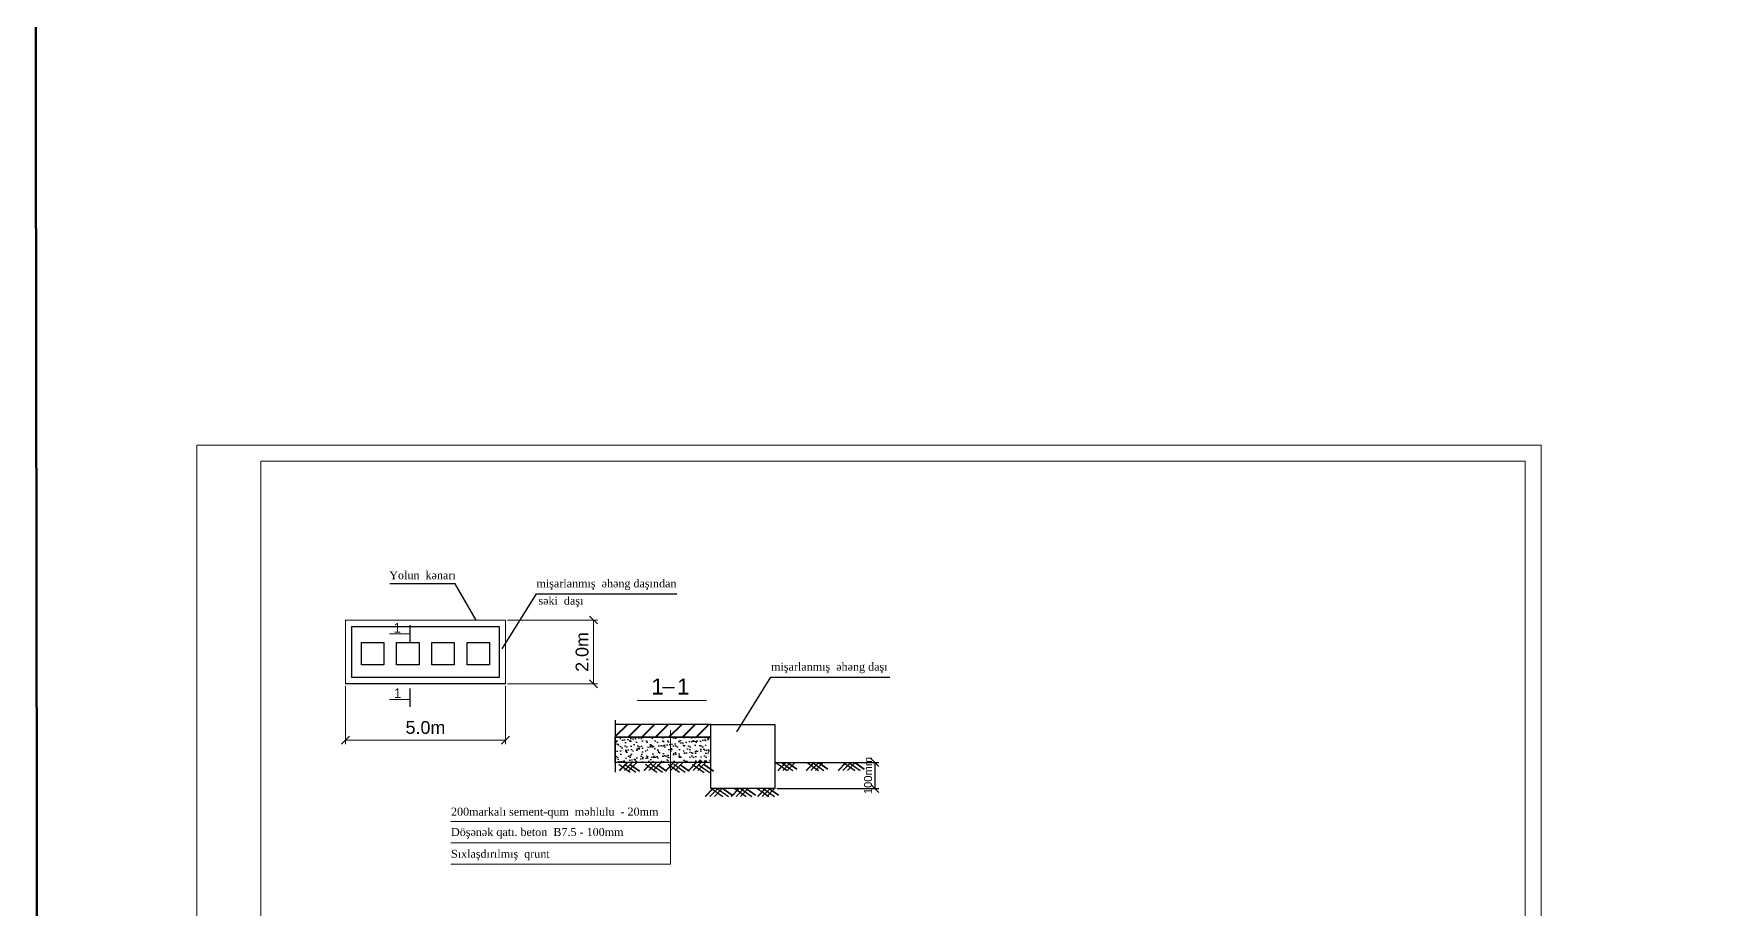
# Model space of a CAD drawing. Header units: feet. Extents: x 3381 to 683784, y 675186 to 4376258.
# Drawn here: x 680885 to 681409, y 4375282 to 4375556 of the extents above; entities that cross this region are included whole.
import ezdxf

# ---------------------------------------------------------------- set-up
doc = ezdxf.new("R2010")
doc.units = ezdxf.units.FT
doc.header["$MEASUREMENT"] = 0
doc.linetypes.add('DUZ', pattern=[0])
doc.layers.get('0').update_dxf_attribs({"linetype": 'CONTINUOUS'})
for name, color, linetype, lineweight in [('qaz xtt', 7, 'CONTINUOUS', 30), ('rabit xt', 7, 'CONTINUOUS', 13), ('yol 6m', 250, 'CONTINUOUS', 30)]:
    doc.layers.add(name, color=color, linetype=linetype, lineweight=lineweight)
doc.styles.get("Standard").update_dxf_attribs({"font": 'arial.ttf', "height": 2})

# ---------------------------------------------------------------- blocks, each defined once
blk = doc.blocks.new('_Oblique')
at = {"color": 0, "linetype": 'ByBlock', "lineweight": -2}
blk.add_line((-0.5, -0.5), (0.5, 0.5), dxfattribs=at)

msp = doc.modelspace()

# ---------------------------------------------------------------- hatches: boundary and pattern name
at = {"layer": 'yol 6m', "linetype": 'DUZ', "lineweight": 25}
h = msp.add_hatch(dxfattribs=at)
h.set_pattern_fill('JIS_RC_30', color=0, scale=0.1, style=0)
h.set_pattern_definition([(45, (561627.2968, 3908433.1233), (-2.121320344, 2.121320344), []), (45, (561627.3968, 3908433.1233), (-2.121320344, 2.121320344), []), (45, (561627.4968, 3908433.1233), (-2.121320344, 2.121320344), [])])
h.paths.add_polyline_path([(681096.091, 4375339.571), (681066.277, 4375339.571), (681066.277, 4375335.59), (681096.091, 4375335.59)])
at = {"layer": 'yol 6m', "linetype": 'DUZ', "lineweight": 30}
h = msp.add_hatch(dxfattribs=at)
h.set_pattern_fill('AR-SAND', color=0, scale=0.05, style=0)
h.set_pattern_definition([(37.5, (561627.2968, 3908433.1233), (-0.080001565, 2.447066187), [0, -1.9304, 0, -2.159, 0, -2.06375]), (7.5, (561627.2968, 3908433.1233), (2.247616416, 3.584125503), [0, -1.0414, 0, -1.7399, 0, -0.66675]), (327.5, (561625.7347, 3908433.1233), (3.954961851, 0.007185923), [0, -0.635, 0, -2.286, 0, -2.9845]), (317.5, (561625.7347, 3908433.1233), (3.817782262, 1.114646616), [0, -0.3175, 0, -1.4986, 0, -1.7145])])
h.paths.add_polyline_path([(681096.028, 4375327.666), (681066.277, 4375327.666), (681066.277, 4375335.59), (681096.028, 4375335.59)])

# ---------------------------------------------------------------- linework, layer by layer
at = {"color": 7, "lineweight": 50}
msp.add_lwpolyline([(680884.541, 4376056.245), (683070.69, 4376057.484), (683072.176, 4375009.268), (680886.028, 4375008.029)], close=True, dxfattribs=at)
at = {"layer": 'qaz xtt', "color": 7, "linetype": 'DUZ', "lineweight": 30}
for p, q in [((681079.066, 4375380.399), (681085.473, 4375380.399)), ((681140.034, 4375354.395), (681152.019, 4375354.39))]:
    msp.add_line(p, q, dxfattribs=at)
at = {"layer": 'rabit xt', "color": 7, "lineweight": 20, "ltscale": 0.3}
for points in [[(680935.581, 4375426.903), (681355.581, 4375426.903), (681355.581, 4375129.903)], [(680935.581, 4375426.903), (680935.581, 4375129.903), (681355.581, 4375129.903)]]:
    msp.add_lwpolyline(points, dxfattribs=at)
msp.add_lwpolyline([(680955.581, 4375421.903), (681350.581, 4375421.903), (681350.581, 4375134.903), (680955.581, 4375134.903)], close=True, dxfattribs=at)
at = {"layer": 'yol 6m', "color": 0, "linetype": 'DUZ', "lineweight": 30}
for p, q in [((681016.21, 4375383.551), (680995.802, 4375383.551)), ((681022.821, 4375372.215), (681016.21, 4375383.551)), ((681030.924, 4375363.257), (681041.632, 4375380.399)), ((681041.632, 4375380.399), (681066.741, 4375380.399)), ((681041.632, 4375380.399), (681079.066, 4375380.399)), ((681002.119, 4375370.575), (681002.119, 4375365.297)), ((681002.119, 4375350.844), (681002.119, 4375345.108)), ((681080.992, 4375351.11), (681084.779, 4375351.11)), ((681104.217, 4375337.253), (681114.926, 4375354.395)), ((681114.926, 4375354.395), (681140.034, 4375354.395)), ((681116.716, 4375327.666), (681148.648, 4375327.666))]:
    msp.add_line(p, q, dxfattribs=at)
at = {"layer": 'yol 6m', "color": 0, "linetype": 'DUZ', "lineweight": 18}
for p, q in [((680981.971, 4375372.228), (681031.971, 4375372.228)), ((680981.971, 4375352.228), (680981.971, 4375372.228)), ((681031.971, 4375372.228), (681031.971, 4375352.228)), ((681032.596, 4375372.228), (681060.694, 4375372.228)), ((681059.444, 4375372.228), (681059.444, 4375352.228)), ((680981.971, 4375351.603), (680981.971, 4375333.429)), ((681031.971, 4375351.603), (681031.971, 4375333.429)), ((681032.596, 4375352.228), (681060.694, 4375352.228)), ((680981.971, 4375334.679), (681031.971, 4375334.679))]:
    msp.add_line(p, q, dxfattribs=at)
at = {"layer": 'yol 6m', "color": 0, "linetype": 'DUZ', "lineweight": 20}
for p, q in [((681002.124, 4375367.885), (680995.71, 4375367.885)), ((681114.926, 4375354.395), (681140.034, 4375354.395)), ((681002.124, 4375347.398), (680995.71, 4375347.398)), ((681073.161, 4375347.112), (681094.812, 4375347.112)), ((681083.573, 4375337.813), (681083.573, 4375295.87)), ((681083.558, 4375309.26), (681014.955, 4375309.26)), ((681083.558, 4375302.558), (681014.955, 4375302.558)), ((681083.558, 4375295.943), (681014.955, 4375295.943))]:
    msp.add_line(p, q, dxfattribs=at)
at = {"layer": 'yol 6m', "color": 0, "linetype": 'DUZ', "lineweight": 25}
for p, q in [((681031.971, 4375352.228), (680981.971, 4375352.228)), ((681096.091, 4375339.567), (681066.091, 4375339.567)), ((681066.277, 4375340.937), (681066.277, 4375334.356)), ((681096.091, 4375339.571), (681116.091, 4375339.571)), ((681096.091, 4375319.571), (681096.091, 4375339.567)), ((681116.091, 4375339.571), (681116.091, 4375319.571)), ((681096.091, 4375335.59), (681066.091, 4375335.59)), ((681066.099, 4375334.381), (681066.639, 4375334.381)), ((681066.639, 4375334.381), (681066.099, 4375333.472)), ((681066.099, 4375333.472), (681066.63, 4375333.485)), ((681066.277, 4375333.412), (681066.277, 4375324.706)), ((681096.028, 4375327.666), (681066.028, 4375327.666)), ((681067.388, 4375327.126), (681070.934, 4375324.646)), ((681067.531, 4375325.234), (681069.958, 4375327.661)), ((681067.631, 4375325.234), (681070.058, 4375327.661)), ((681067.731, 4375325.234), (681070.158, 4375327.661)), ((681069.133, 4375327.126), (681072.679, 4375324.646)), ((681069.145, 4375325.234), (681071.577, 4375327.666)), ((681070.559, 4375325.234), (681072.991, 4375327.666)), ((681071.063, 4375327.083), (681073.875, 4375325.116)), ((681071.08, 4375326.984), (681073.893, 4375325.018)), ((681075.221, 4375325.234), (681077.648, 4375327.661)), ((681075.321, 4375325.234), (681077.748, 4375327.661)), ((681075.751, 4375327.126), (681079.297, 4375324.646)), ((681076.735, 4375325.234), (681079.168, 4375327.666)), ((681077.496, 4375327.126), (681081.042, 4375324.646)), ((681078.15, 4375325.234), (681080.582, 4375327.666)), ((681079.426, 4375327.083), (681082.238, 4375325.116)), ((681079.443, 4375326.984), (681082.256, 4375325.018)), ((681082.03, 4375325.234), (681084.457, 4375327.661)), ((681082.13, 4375325.234), (681084.557, 4375327.661)), ((681082.845, 4375327.126), (681086.391, 4375324.646)), ((681083.544, 4375325.234), (681085.977, 4375327.666)), ((681084.59, 4375327.126), (681088.136, 4375324.646)), ((681084.959, 4375325.234), (681087.391, 4375327.666)), ((681086.52, 4375327.083), (681089.332, 4375325.116)), ((681086.537, 4375326.984), (681089.35, 4375325.018)), ((681089.114, 4375325.234), (681091.54, 4375327.661)), ((681089.214, 4375325.234), (681091.64, 4375327.661)), ((681090.45, 4375327.061), (681093.996, 4375324.582)), ((681090.628, 4375325.234), (681093.06, 4375327.666)), ((681092.042, 4375325.234), (681094.474, 4375327.666)), ((681092.195, 4375327.061), (681095.741, 4375324.582)), ((681094.125, 4375327.018), (681096.938, 4375325.052)), ((681094.143, 4375326.92), (681096.955, 4375324.953)), ((681116.091, 4375327.666), (681147.364, 4375327.666)), ((681116.475, 4375327.714), (681120.022, 4375325.234)), ((681117.093, 4375325.234), (681119.52, 4375327.661)), ((681117.193, 4375325.234), (681119.62, 4375327.661)), ((681118.22, 4375327.714), (681121.767, 4375325.234)), ((681118.607, 4375325.234), (681121.04, 4375327.666)), ((681120.022, 4375325.234), (681122.454, 4375327.666)), ((681120.15, 4375327.671), (681122.963, 4375325.704)), ((681120.168, 4375327.573), (681122.98, 4375325.606)), ((681125.9, 4375325.234), (681128.327, 4375327.661)), ((681126, 4375325.234), (681128.427, 4375327.661)), ((681126.185, 4375327.714), (681129.731, 4375325.234)), ((681127.414, 4375325.234), (681129.847, 4375327.666)), ((681127.93, 4375327.714), (681131.476, 4375325.234)), ((681128.829, 4375325.234), (681131.261, 4375327.666)), ((681129.86, 4375327.671), (681132.672, 4375325.704)), ((681129.877, 4375327.573), (681132.69, 4375325.606)), ((681135.88, 4375325.234), (681138.307, 4375327.661)), ((681135.98, 4375325.234), (681138.407, 4375327.661)), ((681137.394, 4375325.234), (681139.826, 4375327.666)), ((681137.535, 4375327.714), (681141.081, 4375325.234)), ((681138.808, 4375325.234), (681141.241, 4375327.666)), ((681139.28, 4375327.714), (681142.826, 4375325.234)), ((681141.21, 4375327.671), (681144.023, 4375325.704)), ((681141.227, 4375327.573), (681144.04, 4375325.606)), ((681147.398, 4375327.666), (681147.398, 4375319.571)), ((681094.335, 4375317.091), (681096.762, 4375319.518)), ((681094.435, 4375317.091), (681096.862, 4375319.518)), ((681095.849, 4375317.091), (681098.281, 4375319.523)), ((681116.091, 4375319.571), (681096.091, 4375319.571)), ((681096.342, 4375319.571), (681099.889, 4375317.091)), ((681097.263, 4375317.091), (681099.696, 4375319.523)), ((681098.087, 4375319.571), (681101.634, 4375317.091)), ((681100.017, 4375319.528), (681102.83, 4375317.561)), ((681100.035, 4375319.429), (681102.847, 4375317.463)), ((681102.481, 4375317.091), (681104.908, 4375319.518)), ((681102.581, 4375317.091), (681105.008, 4375319.518)), ((681103.62, 4375319.571), (681107.166, 4375317.091)), ((681103.995, 4375317.091), (681106.427, 4375319.523)), ((681105.365, 4375319.571), (681108.911, 4375317.091)), ((681105.409, 4375317.091), (681107.842, 4375319.523)), ((681107.295, 4375319.528), (681110.107, 4375317.561)), ((681107.312, 4375319.429), (681110.125, 4375317.463)), ((681110.699, 4375317.091), (681113.126, 4375319.518)), ((681110.755, 4375319.571), (681114.301, 4375317.091)), ((681110.799, 4375317.091), (681113.226, 4375319.518)), ((681112.213, 4375317.091), (681114.646, 4375319.523)), ((681112.5, 4375319.571), (681116.046, 4375317.091)), ((681113.628, 4375317.091), (681116.06, 4375319.523)), ((681114.43, 4375319.528), (681117.242, 4375317.561)), ((681114.447, 4375319.429), (681117.26, 4375317.463)), ((681116.716, 4375319.571), (681148.648, 4375319.571))]:
    msp.add_line(p, q, dxfattribs=at)
for points in [[(680983.971, 4375370.228), (681029.971, 4375370.228), (681029.971, 4375354.228), (680983.971, 4375354.228)], [(681096.091, 4375339.571), (681066.277, 4375339.571), (681066.277, 4375335.59), (681096.091, 4375335.59)], [(681096.028, 4375327.666), (681066.277, 4375327.666), (681066.277, 4375335.59), (681096.028, 4375335.59)]]:
    msp.add_lwpolyline(points, close=True, dxfattribs=at)
at = {"layer": 'yol 6m', "color": 0, "linetype": 'DUZ', "lineweight": 30}
for points in [[(680986.971, 4375365.228), (680993.971, 4375365.228), (680993.971, 4375358.228), (680986.971, 4375358.228)], [(680997.971, 4375365.228), (681004.971, 4375365.228), (681004.971, 4375358.228), (680997.971, 4375358.228)], [(681008.971, 4375365.228), (681015.971, 4375365.228), (681015.971, 4375358.228), (681008.971, 4375358.228)], [(681019.973, 4375365.228), (681026.973, 4375365.228), (681026.973, 4375358.228), (681019.973, 4375358.228)]]:
    msp.add_lwpolyline(points, close=True, dxfattribs=at)

# ---------------------------------------------------------------- block references
at = {"layer": 'yol 6m', "color": 0, "linetype": 'DUZ', "lineweight": 18, "xscale": 2.5, "yscale": 2.5, "zscale": 2.5}
for p, rotation in [((681059.444, 4375372.228), 90), ((681059.444, 4375352.228), 270), ((680981.971, 4375334.679), 180)]:
    msp.add_blockref('_Oblique', p, dxfattribs=dict(at, rotation=rotation))
msp.add_blockref('_Oblique', (681031.971, 4375334.679), dxfattribs=at)
at = {"layer": 'yol 6m', "color": 0, "linetype": 'DUZ', "lineweight": 25, "xscale": 2.5, "yscale": 2.5, "zscale": 2.5}
for p, rotation in [((681147.398, 4375327.666), 90), ((681147.398, 4375319.571), 270)]:
    msp.add_blockref('_Oblique', p, dxfattribs=dict(at, rotation=rotation))

# ---------------------------------------------------------------- texts
at = {"layer": 'yol 6m', "color": 0, "linetype": 'DUZ', "lineweight": 20, "char_height": 2.5, "attachment_point": 1}
for s, insert in [('\\pt10,17.5;{\\fTimes New Roman|b0|i0|c238|p18;Yolun  kənarı}', (680995.662, 4375387.476)), ('{\\fTimes New Roman|b0|i0|c238|p18;mişarlanmış  əhəng daşından}', (681041.656, 4375384.919)), ('{\\fTimes New Roman|b0|i0|c238|p18;səki  daşı}', (681042.256, 4375379.527)), ('{\\fTimes New Roman|b0|i0|c238|p18;mişarlanmış  əhəng daşı}', (681114.95, 4375358.914)), ('{\\fTimes New Roman|b0|i0|c238|p18;200markalı sement-qum  məhlulu  - 20mm}', (681014.951, 4375313.573)), ('{\\fTimes New Roman|b0|i0|c238|p18;Döşənək qatı\\fTimes New Roman|b0|i0|c0|p18;. beton  B7.5 - 100mm}', (681014.951, 4375307.22)), ('{\\fTimes New Roman|b0|i0|c238|p18;Sıxlaşdırılmış  qrunt}', (681014.951, 4375300.409))]:
    msp.add_mtext(s, dxfattribs=dict(at, insert=insert))
at = {"layer": 'yol 6m', "color": 0, "linetype": 'DUZ', "lineweight": 20, "width": 68.81041, "attachment_point": 1}
for insert, char_height in [((680997.023, 4375371.286), 3), ((680997.124, 4375350.851), 3), ((681077.514, 4375353.937), 5), ((681085.581, 4375353.937), 5)]:
    msp.add_mtext('{\\fArial|b0|i0|c238|p34;1}', dxfattribs=dict(at, insert=insert, char_height=char_height))
at = {"layer": 'yol 6m', "color": 0, "linetype": 'DUZ', "lineweight": 18, "insert": (681055.916, 4375362.228), "char_height": 4, "attachment_point": 5, "rotation": 90}
msp.add_mtext('{\\fArial|b0|i0|c238|p34;2}.{\\fArial|b0|i0|c238|p34;0}m', dxfattribs=at)
at = {"layer": 'yol 6m', "color": 0, "linetype": 'DUZ', "lineweight": 18, "insert": (681006.971, 4375338.622), "char_height": 4, "attachment_point": 5}
msp.add_mtext('{\\fArial|b0|i0|c238|p34;5}.{\\fArial|b0|i0|c238|p34;0}m', dxfattribs=at)
at = {"layer": 'yol 6m', "color": 0, "linetype": 'DUZ', "lineweight": 25, "insert": (681145.271, 4375323.619), "char_height": 2.5, "attachment_point": 5, "rotation": 90}
msp.add_mtext('{\\fArial|b0|i0|c238|p34;100mm}', dxfattribs=at)

doc.saveas('drawing.dxf')
